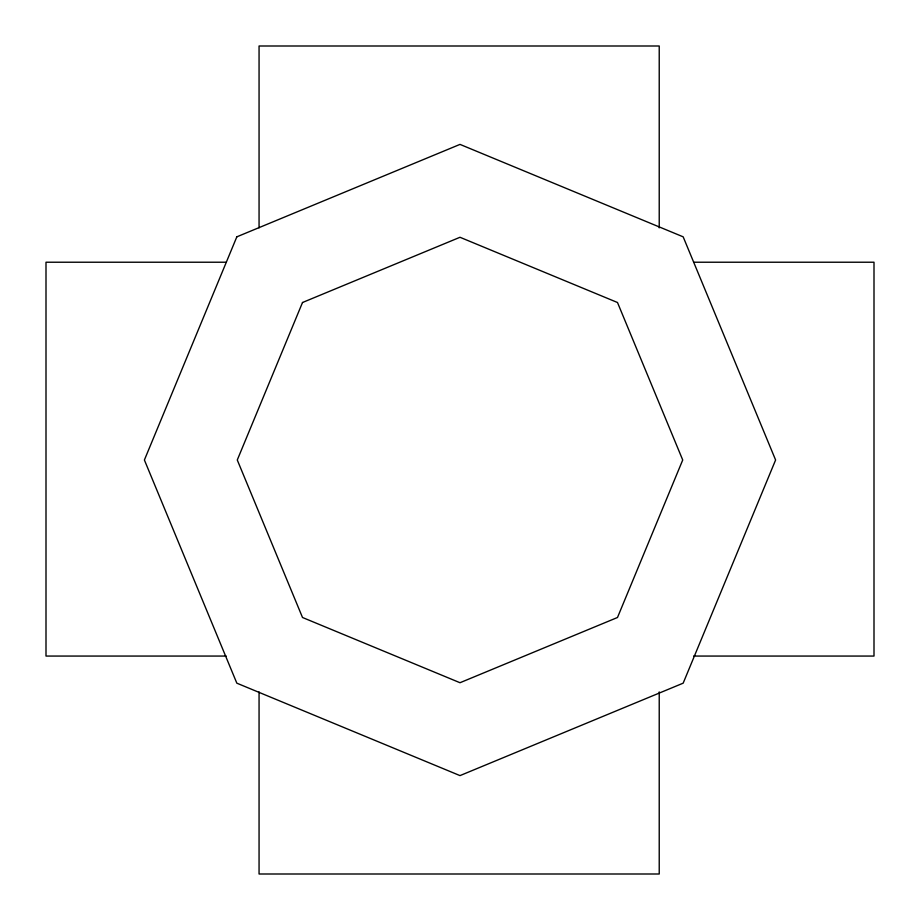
<?xml version="1.0" encoding="UTF-8"?>
<svg xmlns="http://www.w3.org/2000/svg" width="920" height="920" viewBox="0 0 920 920"><rect width="100%" height="100%" fill="white"/><g stroke="black" fill="none" stroke-linecap="round" stroke-linejoin="round"><path stroke-width="1.38" d="M226.17 262.223L46 262.223L46 656.063L226.17 656.063M693.588 262.223L874 262.223L874 656.063L693.588 656.063M659.226 227.861L659.226 46L259.06 46L259.06 227.861M659.226 691.909L659.226 874L259.06 874L259.06 691.909M236.831 236.831L144.394 460L236.831 683.169L460 775.606L683.169 683.169L775.606 460L683.169 236.831L460 144.394L236.831 236.831M302.507 302.507L237.279 460L302.507 617.492L460 682.72L617.492 617.492L682.72 460L617.492 302.507L460 237.279L302.507 302.507"/></g></svg>
